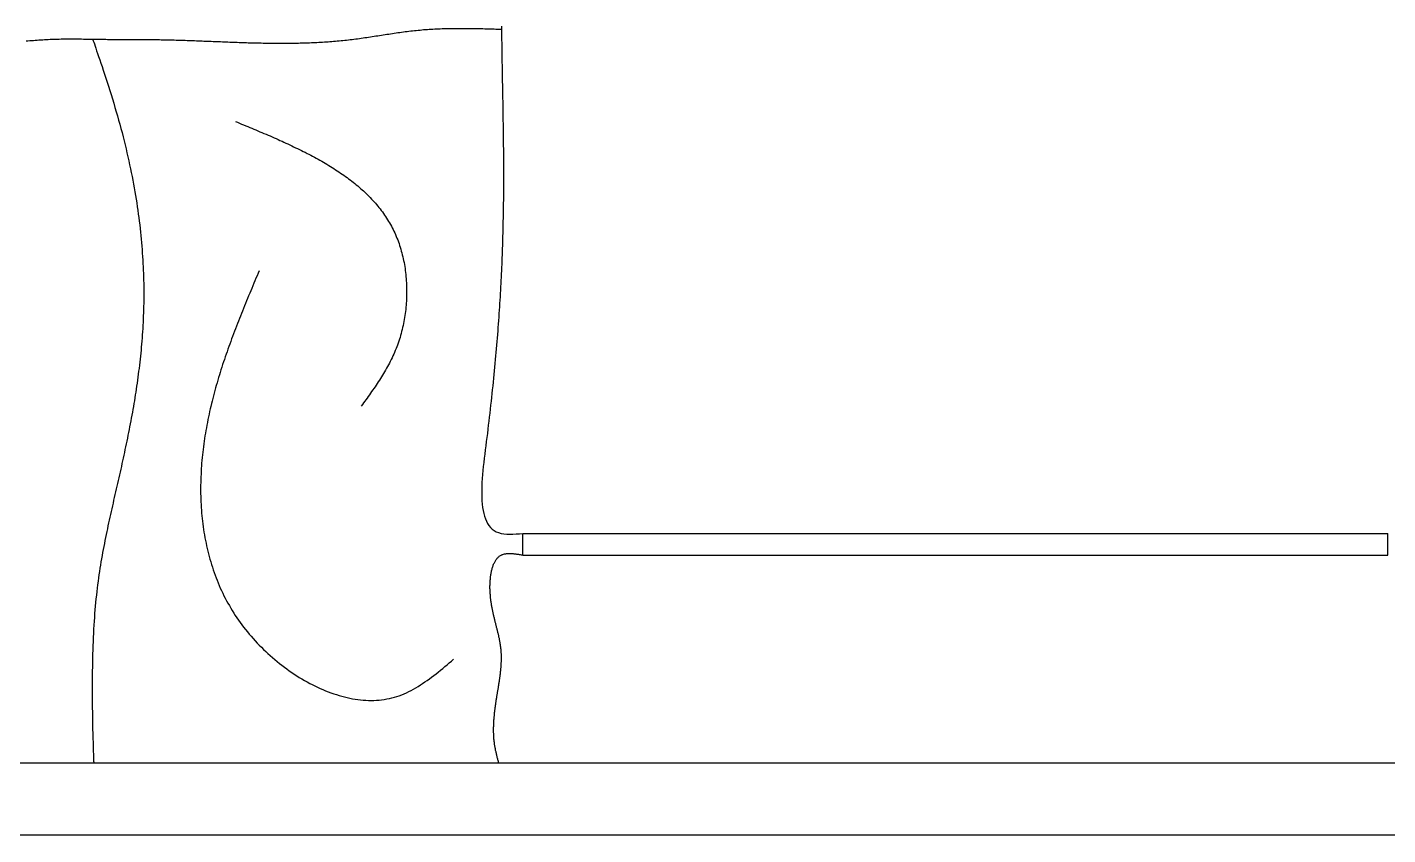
# Model space of a CAD drawing. Extents: x 443 to 1217, y -1921 to -677.
# Drawn here: x 540.58 to 561.01, y -895.96 to -883.84 of the extents above; entities that cross this region are included whole.
import ezdxf

# ---------------------------------------------------------------- set-up
doc = ezdxf.new("R2010")
doc.units = 0
doc.header["$MEASUREMENT"] = 0
for name, color, linetype in [('1', 7, 'CONTINUOUS'), ('3', 8, 'CONTINUOUS'), ('7', 7, 'CONTINUOUS')]:
    doc.layers.add(name, color=color, linetype=linetype)

msp = doc.modelspace()

# ---------------------------------------------------------------- linework, layer by layer
at = {"layer": '1', "color": 7}
for p, q in [((545.897, -883.955), (545.924, -883.951)), ((545.924, -883.951), (545.951, -883.947)), ((545.951, -883.947), (545.98, -883.943)), ((545.98, -883.943), (546.007, -883.939)), ((546.007, -883.939), (546.034, -883.935)), ((546.034, -883.935), (546.061, -883.93)), ((546.061, -883.93), (546.09, -883.926)), ((546.09, -883.926), (546.117, -883.923)), ((546.117, -883.923), (546.144, -883.918)), ((546.144, -883.918), (546.171, -883.914)), ((546.171, -883.914), (546.2, -883.911)), ((546.2, -883.911), (546.227, -883.907)), ((546.227, -883.907), (546.254, -883.903)), ((546.254, -883.903), (546.283, -883.9)), ((546.283, -883.9), (546.31, -883.896)), ((546.31, -883.896), (546.337, -883.893)), ((546.337, -883.893), (546.365, -883.89)), ((546.365, -883.89), (546.393, -883.887)), ((546.393, -883.887), (546.42, -883.884)), ((546.42, -883.884), (546.448, -883.881)), ((546.448, -883.881), (546.476, -883.879)), ((546.476, -883.879), (546.503, -883.876)), ((546.503, -883.876), (546.531, -883.873)), ((546.531, -883.873), (546.558, -883.871)), ((546.558, -883.871), (546.587, -883.869)), ((546.587, -883.869), (546.614, -883.868)), ((546.614, -883.868), (546.641, -883.866)), ((546.641, -883.866), (546.669, -883.865)), ((546.669, -883.865), (546.697, -883.863)), ((546.697, -883.863), (546.725, -883.862)), ((546.725, -883.862), (546.752, -883.86)), ((546.752, -883.86), (546.781, -883.859)), ((546.781, -883.859), (546.808, -883.858)), ((546.808, -883.858), (546.836, -883.857)), ((546.836, -883.857), (546.863, -883.857)), ((546.863, -883.857), (546.892, -883.856)), ((546.892, -883.856), (546.919, -883.855)), ((546.919, -883.855), (546.947, -883.855)), ((546.947, -883.855), (546.975, -883.855)), ((546.975, -883.855), (547.003, -883.854)), ((547.003, -883.854), (547.03, -883.854)), ((547.03, -883.854), (547.059, -883.854)), ((547.059, -883.854), (547.086, -883.854)), ((547.086, -883.854), (547.114, -883.854)), ((547.114, -883.854), (547.142, -883.854)), ((547.142, -883.854), (547.17, -883.854)), ((547.17, -883.854), (547.198, -883.855)), ((547.198, -883.855), (547.225, -883.855)), ((547.225, -883.855), (547.254, -883.855)), ((547.254, -883.855), (547.281, -883.856)), ((547.281, -883.856), (547.309, -883.856)), ((547.309, -883.856), (547.338, -883.856)), ((547.338, -883.856), (547.365, -883.857)), ((547.365, -883.857), (547.393, -883.858)), ((547.393, -883.858), (547.42, -883.858)), ((547.42, -883.858), (547.449, -883.859)), ((547.449, -883.859), (547.477, -883.859)), ((547.477, -883.859), (547.504, -883.86)), ((547.504, -883.86), (547.533, -883.862)), ((547.533, -883.862), (547.56, -883.862)), ((547.56, -883.862), (547.588, -883.863)), ((547.588, -883.863), (547.617, -883.864)), ((547.617, -883.864), (547.644, -883.865)), ((547.644, -883.865), (547.672, -883.866)), ((547.672, -883.866), (547.7, -883.866)), ((540.561, -884.041), (540.588, -884.039)), ((540.588, -884.039), (540.617, -884.037)), ((540.617, -884.037), (540.644, -884.036)), ((540.644, -884.036), (540.672, -884.034)), ((540.672, -884.034), (540.699, -884.032)), ((540.699, -884.032), (540.728, -884.029)), ((540.728, -884.029), (540.755, -884.028)), ((540.755, -884.028), (540.782, -884.026)), ((540.782, -884.026), (540.811, -884.025)), ((540.811, -884.025), (540.838, -884.023)), ((540.838, -884.023), (540.866, -884.022)), ((540.866, -884.022), (540.893, -884.021)), ((540.893, -884.021), (540.922, -884.018)), ((540.922, -884.018), (540.949, -884.017)), ((540.949, -884.017), (540.977, -884.016)), ((540.977, -884.016), (541.005, -884.015)), ((541.005, -884.015), (541.033, -884.015)), ((541.033, -884.015), (541.06, -884.014)), ((541.06, -884.014), (541.088, -884.013)), ((541.088, -884.013), (541.116, -884.013)), ((541.116, -884.013), (541.144, -884.012)), ((541.144, -884.012), (541.171, -884.012)), ((541.171, -884.012), (541.2, -884.012)), ((541.2, -884.012), (541.228, -884.012)), ((541.228, -884.012), (541.255, -884.012)), ((541.255, -884.012), (541.284, -884.012)), ((541.284, -884.012), (541.311, -884.012)), ((541.311, -884.012), (541.339, -884.012)), ((541.339, -884.012), (541.366, -884.013)), ((541.366, -884.013), (541.395, -884.013)), ((541.395, -884.013), (541.422, -884.014)), ((541.422, -884.014), (541.45, -884.014)), ((541.45, -884.014), (541.478, -884.015)), ((541.478, -884.015), (541.506, -884.015)), ((541.506, -884.015), (541.533, -884.016)), ((541.533, -884.016), (541.561, -884.016)), ((541.561, -884.016), (541.589, -884.017)), ((541.589, -884.017), (541.617, -884.017)), ((541.617, -884.017), (541.645, -884.017)), ((541.645, -884.017), (541.673, -884.018)), ((541.673, -884.018), (541.701, -884.018)), ((541.701, -884.018), (541.728, -884.018)), ((541.728, -884.018), (541.757, -884.018)), ((541.757, -884.018), (541.784, -884.02)), ((541.784, -884.02), (541.812, -884.02)), ((541.812, -884.02), (541.839, -884.02)), ((541.839, -884.02), (541.868, -884.02)), ((541.868, -884.02), (541.895, -884.02)), ((541.895, -884.02), (541.923, -884.02)), ((541.923, -884.02), (541.951, -884.02)), ((541.951, -884.02), (541.979, -884.02)), ((541.979, -884.02), (542.007, -884.02)), ((542.007, -884.02), (542.034, -884.021)), ((542.034, -884.021), (542.063, -884.021)), ((542.063, -884.021), (542.09, -884.021)), ((542.09, -884.021), (542.118, -884.021)), ((542.118, -884.021), (542.146, -884.021)), ((542.146, -884.021), (542.174, -884.021)), ((542.174, -884.021), (542.201, -884.021)), ((542.201, -884.021), (542.23, -884.021)), ((542.23, -884.021), (542.257, -884.021)), ((542.257, -884.021), (542.285, -884.021)), ((542.285, -884.021), (542.312, -884.021)), ((542.312, -884.021), (542.341, -884.021)), ((542.341, -884.021), (542.368, -884.021)), ((542.368, -884.021), (542.396, -884.022)), ((542.396, -884.022), (542.425, -884.022)), ((542.425, -884.022), (542.452, -884.022)), ((542.452, -884.022), (542.48, -884.022)), ((542.48, -884.022), (542.507, -884.023)), ((542.507, -884.023), (542.536, -884.023)), ((542.536, -884.023), (542.563, -884.023)), ((542.563, -884.023), (542.591, -884.024)), ((542.591, -884.024), (542.619, -884.024)), ((542.619, -884.024), (542.647, -884.025)), ((542.647, -884.025), (542.674, -884.025)), ((542.674, -884.025), (542.703, -884.026)), ((542.703, -884.026), (542.73, -884.026)), ((542.73, -884.026), (542.758, -884.027)), ((542.758, -884.027), (542.785, -884.028)), ((542.785, -884.028), (542.814, -884.029)), ((542.814, -884.029), (542.841, -884.029)), ((542.841, -884.029), (542.869, -884.03)), ((542.869, -884.03), (542.897, -884.032)), ((542.897, -884.032), (542.925, -884.033)), ((542.925, -884.033), (542.952, -884.033)), ((542.952, -884.033), (542.98, -884.034)), ((542.98, -884.034), (543.008, -884.035)), ((543.008, -884.035), (543.036, -884.036)), ((543.036, -884.036), (543.063, -884.037)), ((543.063, -884.037), (543.092, -884.038)), ((543.092, -884.038), (543.119, -884.039)), ((543.119, -884.039), (543.147, -884.04)), ((543.147, -884.04), (543.174, -884.041)), ((543.174, -884.041), (543.203, -884.042)), ((543.203, -884.042), (543.23, -884.044)), ((543.23, -884.044), (543.258, -884.045)), ((543.258, -884.045), (543.286, -884.046)), ((543.286, -884.046), (543.314, -884.047)), ((543.314, -884.047), (543.341, -884.048)), ((543.341, -884.048), (543.37, -884.049)), ((543.37, -884.049), (543.397, -884.05)), ((543.397, -884.05), (543.425, -884.051)), ((543.425, -884.051), (543.453, -884.052)), ((543.453, -884.052), (543.481, -884.053)), ((543.481, -884.053), (543.509, -884.054)), ((543.509, -884.054), (543.536, -884.055)), ((543.536, -884.055), (543.565, -884.057)), ((543.565, -884.057), (543.592, -884.058)), ((543.592, -884.058), (543.62, -884.059)), ((543.62, -884.059), (543.647, -884.06)), ((543.647, -884.06), (543.676, -884.061)), ((543.676, -884.061), (543.703, -884.062)), ((543.703, -884.062), (543.731, -884.063)), ((543.731, -884.063), (543.759, -884.064)), ((543.759, -884.064), (543.787, -884.064)), ((543.787, -884.064), (543.814, -884.065)), ((543.814, -884.065), (543.842, -884.066)), ((543.842, -884.066), (543.87, -884.067)), ((543.87, -884.067), (543.898, -884.069)), ((543.898, -884.069), (543.926, -884.069)), ((543.926, -884.069), (543.954, -884.07)), ((543.954, -884.07), (543.982, -884.071)), ((543.982, -884.071), (544.009, -884.071)), ((544.009, -884.071), (544.038, -884.072)), ((544.038, -884.072), (544.065, -884.073)), ((544.065, -884.073), (544.093, -884.073)), ((544.093, -884.073), (544.12, -884.074)), ((544.12, -884.074), (544.149, -884.074)), ((544.149, -884.074), (544.177, -884.075)), ((544.177, -884.075), (544.204, -884.075)), ((544.204, -884.075), (544.233, -884.075)), ((544.233, -884.075), (544.26, -884.076)), ((544.26, -884.076), (544.288, -884.076)), ((544.288, -884.076), (544.315, -884.076)), ((544.315, -884.076), (544.344, -884.076)), ((544.344, -884.076), (544.372, -884.076)), ((544.372, -884.076), (544.399, -884.076)), ((544.399, -884.076), (544.428, -884.076)), ((544.428, -884.076), (544.455, -884.076)), ((544.455, -884.076), (544.483, -884.076)), ((544.483, -884.076), (544.511, -884.076)), ((544.511, -884.076), (544.539, -884.076)), ((544.539, -884.076), (544.567, -884.075)), ((544.567, -884.075), (544.594, -884.075)), ((544.594, -884.075), (544.623, -884.075)), ((544.623, -884.075), (544.65, -884.074)), ((544.65, -884.074), (544.678, -884.073)), ((544.678, -884.073), (544.706, -884.073)), ((544.706, -884.073), (544.734, -884.072)), ((544.734, -884.072), (544.762, -884.071)), ((544.762, -884.071), (544.79, -884.07)), ((544.79, -884.07), (544.818, -884.069)), ((544.818, -884.069), (544.845, -884.067)), ((544.845, -884.067), (544.873, -884.066)), ((544.873, -884.066), (544.901, -884.065)), ((544.901, -884.065), (544.929, -884.064)), ((544.929, -884.064), (544.956, -884.063)), ((544.956, -884.063), (544.985, -884.061)), ((544.985, -884.061), (545.012, -884.06)), ((545.012, -884.06), (545.04, -884.058)), ((545.04, -884.058), (545.067, -884.055)), ((545.067, -884.055), (545.096, -884.054)), ((545.096, -884.054), (545.123, -884.052)), ((545.123, -884.052), (545.151, -884.05)), ((545.151, -884.05), (545.179, -884.048)), ((545.179, -884.048), (545.206, -884.046)), ((545.206, -884.046), (545.234, -884.042)), ((545.234, -884.042), (545.261, -884.04)), ((545.261, -884.04), (545.29, -884.038)), ((545.29, -884.038), (545.317, -884.035)), ((545.317, -884.035), (545.345, -884.032)), ((545.345, -884.032), (545.373, -884.029)), ((545.373, -884.029), (545.4, -884.026)), ((545.4, -884.026), (545.428, -884.023)), ((545.428, -884.023), (545.455, -884.02)), ((545.455, -884.02), (545.483, -884.016)), ((545.483, -884.016), (545.511, -884.012)), ((545.511, -884.012), (545.538, -884.009)), ((545.538, -884.009), (545.566, -884.004)), ((545.566, -884.004), (545.594, -884.001)), ((545.594, -884.001), (545.621, -883.997)), ((545.621, -883.997), (545.648, -883.993)), ((545.648, -883.993), (545.677, -883.989)), ((545.677, -883.989), (545.704, -883.985)), ((545.704, -883.985), (545.731, -883.98)), ((545.731, -883.98), (545.758, -883.977)), ((545.758, -883.977), (545.787, -883.973)), ((545.787, -883.973), (545.814, -883.968)), ((545.814, -883.968), (545.841, -883.964)), ((545.841, -883.964), (545.868, -883.96)), ((545.868, -883.96), (545.897, -883.955)), ((543.706, -885.253), (543.737, -885.265)), ((543.737, -885.265), (543.767, -885.278)), ((543.767, -885.278), (543.798, -885.291)), ((543.798, -885.291), (543.828, -885.303)), ((543.828, -885.303), (543.86, -885.316)), ((543.86, -885.316), (543.89, -885.328)), ((543.89, -885.328), (543.921, -885.341)), ((543.921, -885.341), (543.951, -885.355)), ((543.951, -885.355), (543.982, -885.368)), ((543.982, -885.368), (544.012, -885.38)), ((544.012, -885.38), (544.043, -885.393)), ((544.043, -885.393), (544.072, -885.406)), ((544.072, -885.406), (544.103, -885.419)), ((544.103, -885.419), (544.133, -885.431)), ((544.133, -885.431), (544.164, -885.444)), ((544.164, -885.444), (544.195, -885.457)), ((544.195, -885.457), (544.224, -885.47)), ((544.224, -885.47), (544.254, -885.483)), ((544.254, -885.483), (544.284, -885.496)), ((544.284, -885.496), (544.314, -885.509)), ((544.314, -885.509), (544.344, -885.523)), ((544.344, -885.523), (544.373, -885.537)), ((544.373, -885.537), (544.404, -885.55)), ((544.404, -885.55), (544.433, -885.563)), ((544.433, -885.563), (544.463, -885.577)), ((544.463, -885.577), (544.492, -885.59)), ((544.492, -885.59), (544.521, -885.604)), ((544.521, -885.604), (544.55, -885.617)), ((544.55, -885.617), (544.579, -885.631)), ((544.579, -885.631), (544.609, -885.646)), ((544.609, -885.646), (544.637, -885.659)), ((544.637, -885.659), (544.665, -885.673)), ((544.665, -885.673), (544.695, -885.687)), ((544.695, -885.687), (544.723, -885.701)), ((544.723, -885.701), (544.751, -885.715)), ((544.751, -885.715), (544.78, -885.731)), ((544.78, -885.731), (544.807, -885.745)), ((544.807, -885.745), (544.835, -885.759)), ((544.835, -885.759), (544.863, -885.774)), ((544.863, -885.774), (544.891, -885.788)), ((544.891, -885.788), (544.918, -885.804)), ((544.918, -885.804), (544.945, -885.819)), ((544.945, -885.819), (544.973, -885.834)), ((544.973, -885.834), (545, -885.849)), ((545, -885.849), (545.026, -885.865)), ((545.026, -885.865), (545.053, -885.88)), ((545.053, -885.88), (545.079, -885.895)), ((545.079, -885.895), (545.106, -885.911)), ((545.106, -885.911), (545.132, -885.927)), ((545.132, -885.927), (545.158, -885.943)), ((545.158, -885.943), (545.183, -885.959)), ((545.183, -885.959), (545.208, -885.976)), ((545.208, -885.976), (545.234, -885.992)), ((545.234, -885.992), (545.259, -886.008)), ((545.259, -886.008), (545.283, -886.026)), ((545.283, -886.026), (545.308, -886.042)), ((545.308, -886.042), (545.332, -886.06)), ((545.332, -886.06), (545.357, -886.077)), ((545.357, -886.077), (545.381, -886.095)), ((545.381, -886.095), (545.404, -886.112)), ((545.404, -886.112), (545.428, -886.129)), ((545.428, -886.129), (545.451, -886.147)), ((545.451, -886.147), (545.474, -886.165)), ((545.474, -886.165), (545.497, -886.184)), ((545.497, -886.184), (545.52, -886.202)), ((545.52, -886.202), (545.542, -886.221)), ((545.542, -886.221), (545.563, -886.24)), ((545.563, -886.24), (545.585, -886.258)), ((545.585, -886.258), (545.607, -886.278)), ((545.607, -886.278), (545.629, -886.296)), ((545.629, -886.296), (545.649, -886.316)), ((545.649, -886.316), (545.67, -886.335)), ((545.67, -886.335), (545.69, -886.356)), ((545.69, -886.356), (545.71, -886.376)), ((545.71, -886.376), (545.73, -886.396)), ((545.73, -886.396), (545.75, -886.417)), ((545.75, -886.417), (545.768, -886.438)), ((545.768, -886.438), (545.788, -886.459)), ((545.788, -886.459), (545.806, -886.479)), ((545.806, -886.479), (545.825, -886.501)), ((545.825, -886.501), (545.842, -886.523)), ((545.842, -886.523), (545.86, -886.545)), ((545.86, -886.545), (545.877, -886.566)), ((545.877, -886.566), (545.895, -886.588)), ((545.895, -886.588), (545.911, -886.611)), ((545.911, -886.611), (545.927, -886.634)), ((545.927, -886.634), (545.944, -886.657)), ((545.944, -886.657), (545.959, -886.68)), ((545.959, -886.68), (545.974, -886.704)), ((545.974, -886.704), (545.989, -886.728)), ((545.989, -886.728), (546.004, -886.752)), ((546.004, -886.752), (546.018, -886.776)), ((546.018, -886.776), (546.032, -886.8)), ((546.032, -886.8), (546.046, -886.825)), ((546.046, -886.825), (546.059, -886.85)), ((546.059, -886.85), (546.071, -886.875)), ((546.071, -886.875), (546.084, -886.9)), ((546.084, -886.9), (546.096, -886.926)), ((546.096, -886.926), (546.108, -886.952)), ((546.108, -886.952), (546.119, -886.978)), ((546.119, -886.978), (546.13, -887.005)), ((546.13, -887.005), (546.141, -887.032)), ((546.141, -887.032), (546.151, -887.059)), ((546.151, -887.059), (546.161, -887.086)), ((546.161, -887.086), (546.169, -887.114)), ((546.169, -887.114), (546.178, -887.142)), ((546.178, -887.142), (546.187, -887.17)), ((546.187, -887.17), (546.195, -887.199)), ((546.195, -887.199), (546.203, -887.227)), ((546.203, -887.227), (546.21, -887.255)), ((546.21, -887.255), (546.217, -887.285)), ((546.217, -887.285), (546.224, -887.313)), ((546.224, -887.313), (546.23, -887.342)), ((546.23, -887.342), (546.236, -887.372)), ((546.236, -887.372), (546.241, -887.401)), ((546.241, -887.401), (546.246, -887.432)), ((544.012, -887.606), (543.997, -887.644)), ((544.029, -887.568), (544.012, -887.606)), ((544.044, -887.531), (544.029, -887.568)), ((544.06, -887.493), (544.044, -887.531)), ((546.246, -887.432), (546.251, -887.461)), ((546.251, -887.461), (546.254, -887.492)), ((546.254, -887.492), (546.259, -887.521)), ((546.259, -887.521), (546.262, -887.552)), ((546.262, -887.552), (546.265, -887.582)), ((546.265, -887.582), (546.267, -887.613)), ((546.267, -887.613), (546.27, -887.643)), ((543.919, -887.833), (543.902, -887.871)), ((543.934, -887.796), (543.919, -887.833)), ((543.949, -887.758), (543.934, -887.796)), ((543.966, -887.719), (543.949, -887.758)), ((543.981, -887.681), (543.966, -887.719)), ((543.997, -887.644), (543.981, -887.681)), ((546.27, -887.643), (546.272, -887.674)), ((546.272, -887.674), (546.273, -887.704)), ((546.273, -887.704), (546.274, -887.735)), ((546.274, -887.735), (546.275, -887.765)), ((546.275, -887.765), (546.275, -887.796)), ((546.275, -887.796), (546.275, -887.827)), ((546.275, -887.827), (546.275, -887.858)), ((543.841, -888.022), (543.826, -888.061)), ((543.857, -887.984), (543.841, -888.022)), ((543.872, -887.947), (543.857, -887.984)), ((543.887, -887.909), (543.872, -887.947)), ((543.902, -887.871), (543.887, -887.909)), ((546.266, -888.012), (546.264, -888.043)), ((546.27, -887.981), (546.266, -888.012)), ((546.271, -887.951), (546.27, -887.981)), ((546.273, -887.92), (546.271, -887.951)), ((546.274, -887.888), (546.273, -887.92)), ((546.275, -887.858), (546.274, -887.888)), ((543.765, -888.212), (543.75, -888.25)), ((543.78, -888.175), (543.765, -888.212)), ((543.796, -888.137), (543.78, -888.175)), ((543.811, -888.099), (543.796, -888.137)), ((543.826, -888.061), (543.811, -888.099)), ((546.239, -888.226), (546.234, -888.257)), ((546.244, -888.196), (546.239, -888.226)), ((546.249, -888.165), (546.244, -888.196)), ((546.253, -888.135), (546.249, -888.165)), ((546.258, -888.104), (546.253, -888.135)), ((546.261, -888.074), (546.258, -888.104)), ((546.264, -888.043), (546.261, -888.074)), ((543.677, -888.441), (543.663, -888.479)), ((543.691, -888.403), (543.677, -888.441)), ((543.706, -888.365), (543.691, -888.403)), ((543.72, -888.327), (543.706, -888.365)), ((543.736, -888.288), (543.72, -888.327)), ((543.75, -888.25), (543.736, -888.288)), ((546.192, -888.435), (546.185, -888.465)), ((546.2, -888.406), (546.192, -888.435)), ((546.207, -888.377), (546.2, -888.406)), ((546.215, -888.346), (546.207, -888.377)), ((546.222, -888.317), (546.215, -888.346)), ((546.228, -888.286), (546.222, -888.317)), ((546.234, -888.257), (546.228, -888.286)), ((543.606, -888.633), (543.593, -888.671)), ((543.62, -888.595), (543.606, -888.633)), ((543.634, -888.556), (543.62, -888.595)), ((543.648, -888.518), (543.634, -888.556)), ((543.663, -888.479), (543.648, -888.518)), ((546.127, -888.637), (546.116, -888.664)), ((546.138, -888.609), (546.127, -888.637)), ((546.147, -888.58), (546.138, -888.609)), ((546.157, -888.552), (546.147, -888.58)), ((546.166, -888.523), (546.157, -888.552)), ((546.176, -888.494), (546.166, -888.523)), ((546.185, -888.465), (546.176, -888.494)), ((543.54, -888.826), (543.526, -888.864)), ((543.553, -888.788), (543.54, -888.826)), ((543.566, -888.748), (543.553, -888.788)), ((543.579, -888.71), (543.566, -888.748)), ((543.593, -888.671), (543.579, -888.71)), ((546.03, -888.855), (546.016, -888.881)), ((546.043, -888.828), (546.03, -888.855)), ((546.056, -888.802), (546.043, -888.828)), ((546.069, -888.774), (546.056, -888.802)), ((546.081, -888.747), (546.069, -888.774)), ((546.093, -888.72), (546.081, -888.747)), ((546.105, -888.693), (546.093, -888.72)), ((546.116, -888.664), (546.105, -888.693)), ((543.464, -889.059), (543.452, -889.097)), ((543.476, -889.02), (543.464, -889.059)), ((543.488, -888.98), (543.476, -889.02)), ((543.501, -888.942), (543.488, -888.98)), ((543.513, -888.903), (543.501, -888.942)), ((543.526, -888.864), (543.513, -888.903)), ((545.913, -889.061), (545.898, -889.086)), ((545.928, -889.036), (545.913, -889.061)), ((545.944, -889.011), (545.928, -889.036)), ((545.959, -888.985), (545.944, -889.011)), ((545.973, -888.959), (545.959, -888.985)), ((545.988, -888.934), (545.973, -888.959)), ((546.003, -888.907), (545.988, -888.934)), ((546.016, -888.881), (546.003, -888.907)), ((543.407, -889.254), (543.396, -889.293)), ((543.417, -889.215), (543.407, -889.254)), ((543.429, -889.175), (543.417, -889.215)), ((543.44, -889.136), (543.429, -889.175)), ((543.452, -889.097), (543.44, -889.136)), ((545.783, -889.26), (545.767, -889.284)), ((545.801, -889.235), (545.783, -889.26)), ((545.817, -889.211), (545.801, -889.235)), ((545.834, -889.186), (545.817, -889.211)), ((545.85, -889.161), (545.834, -889.186)), ((545.866, -889.136), (545.85, -889.161)), ((545.882, -889.111), (545.866, -889.136)), ((545.898, -889.086), (545.882, -889.111)), ((543.354, -889.451), (543.344, -889.49)), ((543.364, -889.412), (543.354, -889.451)), ((543.375, -889.372), (543.364, -889.412)), ((543.385, -889.332), (543.375, -889.372)), ((543.396, -889.293), (543.385, -889.332)), ((545.646, -889.454), (545.629, -889.478)), ((545.664, -889.431), (545.646, -889.454)), ((545.681, -889.405), (545.664, -889.431)), ((545.698, -889.381), (545.681, -889.405)), ((545.716, -889.357), (545.698, -889.381)), ((545.732, -889.334), (545.716, -889.357)), ((545.75, -889.308), (545.732, -889.334)), ((545.767, -889.284), (545.75, -889.308)), ((543.308, -889.65), (543.3, -889.69)), ((543.317, -889.61), (543.308, -889.65)), ((543.326, -889.57), (543.317, -889.61)), ((543.336, -889.531), (543.326, -889.57)), ((543.344, -889.49), (543.336, -889.531)), ((545.611, -889.502), (545.594, -889.526)), ((545.629, -889.478), (545.611, -889.502)), ((543.268, -889.851), (543.261, -889.892)), ((543.276, -889.811), (543.268, -889.851)), ((543.283, -889.771), (543.276, -889.811)), ((543.291, -889.73), (543.283, -889.771)), ((543.3, -889.69), (543.291, -889.73)), ((543.234, -890.054), (543.229, -890.094)), ((543.241, -890.014), (543.234, -890.054)), ((543.247, -889.972), (543.241, -890.014)), ((543.254, -889.932), (543.247, -889.972)), ((543.261, -889.892), (543.254, -889.932)), ((543.209, -890.259), (543.205, -890.3)), ((543.214, -890.217), (543.209, -890.259)), ((543.218, -890.177), (543.214, -890.217)), ((543.223, -890.136), (543.218, -890.177)), ((543.229, -890.094), (543.223, -890.136)), ((543.192, -890.466), (543.19, -890.507)), ((543.194, -890.424), (543.192, -890.466)), ((543.197, -890.383), (543.194, -890.424)), ((543.202, -890.342), (543.197, -890.383)), ((543.205, -890.3), (543.202, -890.342)), ((543.183, -890.674), (543.182, -890.715)), ((543.184, -890.633), (543.183, -890.674)), ((543.185, -890.59), (543.184, -890.633)), ((543.188, -890.549), (543.185, -890.59)), ((543.19, -890.507), (543.188, -890.549)), ((543.182, -890.715), (543.182, -890.757)), ((543.182, -890.757), (543.182, -890.798)), ((543.182, -890.798), (543.182, -890.841)), ((543.182, -890.841), (543.183, -890.882)), ((543.183, -890.882), (543.184, -890.924)), ((543.184, -890.924), (543.186, -890.965)), ((543.186, -890.965), (543.189, -891.006)), ((543.189, -891.006), (543.191, -891.049)), ((543.191, -891.049), (543.194, -891.09)), ((543.194, -891.09), (543.197, -891.132)), ((543.197, -891.132), (543.201, -891.173)), ((543.201, -891.173), (543.205, -891.215)), ((543.205, -891.215), (543.209, -891.256)), ((543.209, -891.256), (543.215, -891.297)), ((543.215, -891.297), (543.22, -891.339)), ((543.22, -891.339), (543.226, -891.379)), ((543.226, -891.379), (543.232, -891.421)), ((543.232, -891.421), (543.239, -891.462)), ((543.239, -891.462), (543.246, -891.503)), ((543.246, -891.503), (543.254, -891.544)), ((543.254, -891.544), (543.263, -891.584)), ((543.263, -891.584), (543.271, -891.625)), ((543.271, -891.625), (543.28, -891.666)), ((543.28, -891.666), (543.29, -891.706)), ((543.29, -891.706), (543.3, -891.746)), ((543.3, -891.746), (543.311, -891.787)), ((543.311, -891.787), (543.322, -891.827)), ((543.322, -891.827), (543.334, -891.867)), ((543.334, -891.867), (543.346, -891.907)), ((543.346, -891.907), (543.359, -891.947)), ((543.359, -891.947), (543.372, -891.986)), ((543.372, -891.986), (543.385, -892.026)), ((543.385, -892.026), (543.399, -892.066)), ((543.399, -892.066), (543.414, -892.105)), ((543.414, -892.105), (543.429, -892.143)), ((543.429, -892.143), (543.446, -892.182)), ((543.446, -892.182), (543.462, -892.222)), ((543.462, -892.222), (543.478, -892.26)), ((543.478, -892.26), (543.496, -892.298)), ((543.496, -892.298), (543.514, -892.336)), ((543.514, -892.336), (543.533, -892.374)), ((543.533, -892.374), (543.552, -892.411)), ((543.552, -892.411), (543.572, -892.449)), ((543.572, -892.449), (543.592, -892.486)), ((543.592, -892.486), (543.614, -892.523)), ((543.614, -892.523), (543.634, -892.56)), ((543.634, -892.56), (543.657, -892.598)), ((543.657, -892.598), (543.679, -892.634)), ((543.679, -892.634), (543.703, -892.669)), ((543.703, -892.669), (543.727, -892.705)), ((543.727, -892.705), (543.751, -892.741)), ((543.751, -892.741), (543.776, -892.777)), ((543.776, -892.777), (543.802, -892.812)), ((543.802, -892.812), (543.828, -892.847)), ((543.828, -892.847), (543.856, -892.882)), ((543.856, -892.882), (543.884, -892.917)), ((543.884, -892.917), (543.912, -892.951)), ((543.912, -892.951), (543.941, -892.984)), ((543.941, -892.984), (543.97, -893.018)), ((543.97, -893.018), (544.001, -893.051)), ((544.001, -893.051), (544.031, -893.085)), ((544.031, -893.085), (544.063, -893.116)), ((544.063, -893.116), (544.094, -893.149)), ((544.094, -893.149), (544.127, -893.181)), ((544.127, -893.181), (544.16, -893.212)), ((544.16, -893.212), (544.192, -893.243)), ((544.192, -893.243), (544.227, -893.273)), ((544.227, -893.273), (544.261, -893.304)), ((544.261, -893.304), (544.296, -893.333)), ((544.296, -893.333), (544.331, -893.363)), ((546.947, -893.356), (546.98, -893.329)), ((544.331, -893.363), (544.367, -893.391)), ((544.367, -893.391), (544.403, -893.419)), ((544.403, -893.419), (544.439, -893.447)), ((544.439, -893.447), (544.476, -893.474)), ((544.476, -893.474), (544.513, -893.5)), ((544.513, -893.5), (544.55, -893.526)), ((544.55, -893.526), (544.588, -893.551)), ((544.588, -893.551), (544.626, -893.576)), ((546.684, -893.571), (546.717, -893.546)), ((546.717, -893.546), (546.75, -893.52)), ((546.75, -893.52), (546.783, -893.492)), ((546.783, -893.492), (546.817, -893.466)), ((546.817, -893.466), (546.849, -893.439)), ((546.849, -893.439), (546.882, -893.412)), ((546.882, -893.412), (546.915, -893.384)), ((546.915, -893.384), (546.947, -893.356)), ((544.626, -893.576), (544.664, -893.6)), ((544.664, -893.6), (544.702, -893.623)), ((544.702, -893.623), (544.742, -893.646)), ((544.742, -893.646), (544.781, -893.668)), ((544.781, -893.668), (544.82, -893.69)), ((544.82, -893.69), (544.859, -893.709)), ((544.859, -893.709), (544.899, -893.73)), ((544.899, -893.73), (544.939, -893.748)), ((544.939, -893.748), (544.978, -893.767)), ((546.379, -893.777), (546.413, -893.757)), ((546.413, -893.757), (546.447, -893.736)), ((546.447, -893.736), (546.482, -893.715)), ((546.482, -893.715), (546.516, -893.693)), ((546.516, -893.693), (546.55, -893.669)), ((546.55, -893.669), (546.583, -893.646)), ((546.583, -893.646), (546.617, -893.621)), ((546.617, -893.621), (546.651, -893.597)), ((546.651, -893.597), (546.684, -893.571)), ((544.978, -893.767), (545.018, -893.784)), ((545.018, -893.784), (545.059, -893.801)), ((545.059, -893.801), (545.099, -893.817)), ((545.099, -893.817), (545.139, -893.832)), ((545.139, -893.832), (545.18, -893.846)), ((545.18, -893.846), (545.22, -893.86)), ((545.22, -893.86), (545.26, -893.872)), ((545.26, -893.872), (545.301, -893.884)), ((545.301, -893.884), (545.342, -893.894)), ((545.342, -893.894), (545.382, -893.903)), ((545.382, -893.903), (545.423, -893.912)), ((545.423, -893.912), (545.463, -893.921)), ((545.463, -893.921), (545.503, -893.927)), ((545.503, -893.927), (545.544, -893.933)), ((545.544, -893.933), (545.584, -893.937)), ((545.584, -893.937), (545.624, -893.941)), ((545.624, -893.941), (545.664, -893.943)), ((545.664, -893.943), (545.704, -893.946)), ((545.704, -893.946), (545.743, -893.946)), ((545.743, -893.946), (545.783, -893.946)), ((545.783, -893.946), (545.823, -893.943)), ((545.823, -893.943), (545.861, -893.941)), ((545.861, -893.941), (545.9, -893.937)), ((545.9, -893.937), (545.938, -893.931)), ((545.938, -893.931), (545.977, -893.925)), ((545.977, -893.925), (546.016, -893.917)), ((546.016, -893.917), (546.053, -893.909)), ((546.053, -893.909), (546.091, -893.899)), ((546.091, -893.899), (546.128, -893.888)), ((546.128, -893.888), (546.164, -893.876)), ((546.164, -893.876), (546.201, -893.862)), ((546.201, -893.862), (546.237, -893.846)), ((546.237, -893.846), (546.273, -893.831)), ((546.273, -893.831), (546.308, -893.814)), ((546.308, -893.814), (546.344, -893.796)), ((546.344, -893.796), (546.379, -893.777))]:
    msp.add_line(p, q, dxfattribs=at)
at = {"layer": '1', "color": 3}
for p, q in [((541.561, -884.016), (541.565, -884.027)), ((541.565, -884.027), (541.57, -884.042)), ((541.57, -884.042), (541.578, -884.063)), ((541.578, -884.063), (541.587, -884.088)), ((541.587, -884.088), (541.597, -884.119)), ((541.597, -884.119), (541.608, -884.152)), ((541.608, -884.152), (541.621, -884.19)), ((541.621, -884.19), (541.636, -884.231)), ((541.636, -884.231), (541.651, -884.276)), ((541.651, -884.276), (541.667, -884.324)), ((541.667, -884.324), (541.685, -884.375)), ((541.685, -884.375), (541.702, -884.427)), ((541.702, -884.427), (541.721, -884.483)), ((541.721, -884.483), (541.74, -884.54)), ((541.74, -884.54), (541.759, -884.6)), ((541.759, -884.6), (541.778, -884.66)), ((541.778, -884.66), (541.798, -884.722)), ((541.798, -884.722), (541.819, -884.786)), ((541.819, -884.786), (541.838, -884.849)), ((541.838, -884.849), (541.858, -884.913)), ((541.858, -884.913), (541.878, -884.977)), ((541.878, -884.977), (541.896, -885.042)), ((541.896, -885.042), (541.916, -885.106)), ((541.916, -885.106), (541.933, -885.169)), ((541.933, -885.169), (541.951, -885.233)), ((541.951, -885.233), (541.968, -885.295)), ((541.968, -885.295), (541.985, -885.357)), ((541.985, -885.357), (542.002, -885.419)), ((542.002, -885.419), (542.017, -885.481)), ((542.017, -885.481), (542.032, -885.542)), ((542.032, -885.542), (542.048, -885.603)), ((542.048, -885.603), (542.062, -885.663)), ((542.062, -885.663), (542.076, -885.723)), ((542.076, -885.723), (542.09, -885.783)), ((542.09, -885.783), (542.103, -885.843)), ((542.103, -885.843), (542.116, -885.902)), ((542.116, -885.902), (542.128, -885.961)), ((542.128, -885.961), (542.14, -886.019)), ((542.14, -886.019), (542.152, -886.077)), ((542.152, -886.077), (542.163, -886.135)), ((542.163, -886.135), (542.174, -886.193)), ((542.174, -886.193), (542.184, -886.25)), ((542.184, -886.25), (542.195, -886.307)), ((542.195, -886.307), (542.203, -886.364)), ((542.203, -886.364), (542.213, -886.419)), ((542.213, -886.419), (542.222, -886.476)), ((542.222, -886.476), (542.23, -886.532)), ((542.23, -886.532), (542.238, -886.586)), ((542.238, -886.586), (542.246, -886.642)), ((542.246, -886.642), (542.254, -886.696)), ((542.254, -886.696), (542.26, -886.751)), ((542.26, -886.751), (542.267, -886.805)), ((542.267, -886.805), (542.273, -886.859)), ((542.273, -886.859), (542.279, -886.913)), ((542.279, -886.913), (542.284, -886.966)), ((542.284, -886.966), (542.289, -887.019)), ((542.289, -887.019), (542.294, -887.072)), ((542.294, -887.072), (542.298, -887.124)), ((542.298, -887.124), (542.303, -887.177)), ((542.303, -887.177), (542.306, -887.229)), ((542.306, -887.229), (542.31, -887.28)), ((542.31, -887.28), (542.312, -887.333)), ((542.312, -887.333), (542.316, -887.384)), ((542.316, -887.384), (542.318, -887.434)), ((542.318, -887.434), (542.32, -887.485)), ((542.32, -887.485), (542.322, -887.535)), ((542.322, -887.535), (542.324, -887.587)), ((542.324, -887.587), (542.325, -887.637)), ((542.325, -887.637), (542.327, -887.686)), ((542.327, -887.686), (542.327, -887.736)), ((542.327, -887.736), (542.328, -887.785)), ((542.328, -887.785), (542.328, -887.834)), ((542.328, -887.834), (542.328, -887.883)), ((542.325, -888.029), (542.324, -888.077)), ((542.327, -887.981), (542.325, -888.029)), ((542.328, -887.932), (542.327, -887.981)), ((542.328, -887.883), (542.328, -887.932)), ((542.319, -888.221), (542.317, -888.268)), ((542.321, -888.173), (542.319, -888.221)), ((542.323, -888.125), (542.321, -888.173)), ((542.324, -888.077), (542.323, -888.125)), ((542.309, -888.409), (542.306, -888.456)), ((542.312, -888.362), (542.309, -888.409)), ((542.315, -888.316), (542.312, -888.362)), ((542.317, -888.268), (542.315, -888.316)), ((542.291, -888.641), (542.287, -888.687)), ((542.295, -888.595), (542.291, -888.641)), ((542.299, -888.549), (542.295, -888.595)), ((542.303, -888.503), (542.299, -888.549)), ((542.306, -888.456), (542.303, -888.503)), ((542.273, -888.823), (542.268, -888.869)), ((542.277, -888.779), (542.273, -888.823)), ((542.283, -888.733), (542.277, -888.779)), ((542.287, -888.687), (542.283, -888.733)), ((542.246, -889.049), (542.24, -889.094)), ((542.251, -889.004), (542.246, -889.049)), ((542.257, -888.96), (542.251, -889.004)), ((542.262, -888.914), (542.257, -888.96)), ((542.268, -888.869), (542.262, -888.914)), ((542.221, -889.227), (542.214, -889.27)), ((542.227, -889.182), (542.221, -889.227)), ((542.234, -889.138), (542.227, -889.182)), ((542.24, -889.094), (542.234, -889.138)), ((542.187, -889.447), (542.179, -889.49)), ((542.194, -889.402), (542.187, -889.447)), ((542.201, -889.359), (542.194, -889.402)), ((542.208, -889.315), (542.201, -889.359)), ((542.214, -889.27), (542.208, -889.315)), ((542.149, -889.664), (542.141, -889.707)), ((542.157, -889.62), (542.149, -889.664)), ((542.164, -889.577), (542.157, -889.62)), ((542.172, -889.534), (542.164, -889.577)), ((542.179, -889.49), (542.172, -889.534)), ((542.116, -889.836), (542.107, -889.88)), ((542.125, -889.793), (542.116, -889.836)), ((542.133, -889.75), (542.125, -889.793)), ((542.141, -889.707), (542.133, -889.75)), ((542.074, -890.051), (542.065, -890.093)), ((542.082, -890.007), (542.074, -890.051)), ((542.091, -889.965), (542.082, -890.007)), ((542.1, -889.922), (542.091, -889.965)), ((542.107, -889.88), (542.1, -889.922)), ((542.029, -890.263), (542.019, -890.306)), ((542.038, -890.221), (542.029, -890.263)), ((542.046, -890.178), (542.038, -890.221)), ((542.056, -890.136), (542.046, -890.178)), ((542.065, -890.093), (542.056, -890.136)), ((541.982, -890.475), (541.972, -890.517)), ((541.992, -890.433), (541.982, -890.475)), ((542.001, -890.391), (541.992, -890.433)), ((542.01, -890.348), (542.001, -890.391)), ((542.019, -890.306), (542.01, -890.348)), ((541.934, -890.687), (541.925, -890.728)), ((541.944, -890.645), (541.934, -890.687)), ((541.954, -890.602), (541.944, -890.645)), ((541.964, -890.56), (541.954, -890.602)), ((541.972, -890.517), (541.964, -890.56)), ((541.886, -890.899), (541.876, -890.941)), ((541.896, -890.856), (541.886, -890.899)), ((541.906, -890.813), (541.896, -890.856)), ((541.916, -890.771), (541.906, -890.813)), ((541.925, -890.728), (541.916, -890.771)), ((541.848, -891.069), (541.838, -891.111)), ((541.858, -891.026), (541.848, -891.069)), ((541.868, -890.984), (541.858, -891.026)), ((541.876, -890.941), (541.868, -890.984)), ((541.8, -891.282), (541.791, -891.325)), ((541.81, -891.239), (541.8, -891.282)), ((541.82, -891.196), (541.81, -891.239)), ((541.828, -891.154), (541.82, -891.196)), ((541.838, -891.111), (541.828, -891.154)), ((541.754, -891.5), (541.746, -891.545)), ((541.763, -891.455), (541.754, -891.5)), ((541.773, -891.412), (541.763, -891.455)), ((541.782, -891.368), (541.773, -891.412)), ((541.791, -891.325), (541.782, -891.368)), ((541.72, -891.68), (541.711, -891.726)), ((541.728, -891.634), (541.72, -891.68)), ((541.737, -891.589), (541.728, -891.634)), ((541.746, -891.545), (541.737, -891.589)), ((541.678, -891.913), (541.67, -891.961)), ((541.686, -891.865), (541.678, -891.913)), ((541.694, -891.818), (541.686, -891.865)), ((541.702, -891.771), (541.694, -891.818)), ((541.711, -891.726), (541.702, -891.771)), ((541.649, -892.108), (541.642, -892.158)), ((541.656, -892.059), (541.649, -892.108)), ((541.663, -892.009), (541.656, -892.059)), ((541.67, -891.961), (541.663, -892.009)), ((541.623, -892.313), (541.617, -892.366)), ((541.629, -892.261), (541.623, -892.313)), ((541.636, -892.21), (541.629, -892.261)), ((541.642, -892.158), (541.636, -892.21)), ((541.601, -892.53), (541.595, -892.586)), ((541.605, -892.474), (541.601, -892.53)), ((541.611, -892.42), (541.605, -892.474)), ((541.617, -892.366), (541.611, -892.42)), ((541.587, -892.7), (541.582, -892.758)), ((541.591, -892.642), (541.587, -892.7)), ((541.595, -892.586), (541.591, -892.642)), ((541.572, -892.939), (541.569, -893.001)), ((541.575, -892.878), (541.572, -892.939)), ((541.579, -892.818), (541.575, -892.878)), ((541.582, -892.758), (541.579, -892.818)), ((541.565, -893.126), (541.563, -893.189)), ((541.567, -893.063), (541.565, -893.126)), ((541.569, -893.001), (541.567, -893.063)), ((541.559, -893.317), (541.558, -893.38)), ((541.56, -893.253), (541.559, -893.317)), ((541.563, -893.189), (541.56, -893.253)), ((541.556, -893.509), (541.555, -893.572)), ((541.557, -893.444), (541.556, -893.509)), ((541.558, -893.38), (541.557, -893.444)), ((541.555, -893.572), (541.555, -893.636)), ((541.555, -893.636), (541.555, -893.698)), ((541.555, -893.698), (541.555, -893.761)), ((541.555, -893.761), (541.555, -893.824)), ((541.555, -893.824), (541.555, -893.885)), ((541.555, -893.885), (541.555, -893.945)), ((541.555, -893.945), (541.556, -894.005)), ((541.556, -894.005), (541.556, -894.063)), ((541.556, -894.063), (541.557, -894.12)), ((541.557, -894.12), (541.558, -894.177)), ((541.558, -894.177), (541.559, -894.231)), ((541.559, -894.231), (541.559, -894.285)), ((541.559, -894.285), (541.56, -894.337)), ((541.56, -894.337), (541.561, -894.387)), ((541.561, -894.387), (541.563, -894.435)), ((541.563, -894.435), (541.564, -894.482)), ((541.564, -894.482), (541.566, -894.527)), ((541.566, -894.527), (541.567, -894.569)), ((541.567, -894.569), (541.568, -894.609)), ((541.568, -894.609), (541.569, -894.648)), ((541.569, -894.648), (541.57, -894.683)), ((541.57, -894.683), (541.571, -894.717)), ((541.571, -894.717), (541.572, -894.748)), ((541.572, -894.748), (541.573, -894.776)), ((541.573, -894.776), (541.573, -894.801)), ((541.573, -894.801), (541.575, -894.823)), ((541.575, -894.823), (541.576, -894.843)), ((541.576, -894.843), (541.576, -894.859)), ((541.576, -894.859), (541.577, -894.872)), ((541.577, -894.872), (541.577, -894.883))]:
    msp.add_line(p, q, dxfattribs=at)
at = {"layer": '3', "color": 3}
for p, q in [((547.699, -883.819), (547.699, -883.862)), ((547.699, -883.862), (547.7, -883.904)), ((547.7, -883.904), (547.7, -883.947)), ((547.7, -883.947), (547.702, -883.988)), ((547.702, -883.988), (547.702, -884.03)), ((547.702, -884.03), (547.703, -884.073)), ((547.703, -884.073), (547.703, -884.115)), ((547.703, -884.115), (547.704, -884.157)), ((547.704, -884.157), (547.705, -884.199)), ((547.705, -884.199), (547.705, -884.241)), ((547.705, -884.241), (547.706, -884.283)), ((547.706, -884.283), (547.707, -884.325)), ((547.707, -884.325), (547.707, -884.367)), ((547.707, -884.367), (547.708, -884.409)), ((547.708, -884.409), (547.708, -884.45)), ((547.708, -884.45), (547.709, -884.493)), ((547.709, -884.493), (547.71, -884.534)), ((547.71, -884.534), (547.711, -884.575)), ((547.711, -884.575), (547.711, -884.617)), ((547.711, -884.617), (547.712, -884.658)), ((547.712, -884.658), (547.714, -884.7)), ((547.714, -884.7), (547.714, -884.742)), ((547.714, -884.742), (547.715, -884.783)), ((547.715, -884.783), (547.716, -884.825)), ((547.716, -884.825), (547.716, -884.866)), ((547.716, -884.866), (547.717, -884.908)), ((547.717, -884.908), (547.718, -884.949)), ((547.718, -884.949), (547.718, -884.991)), ((547.718, -884.991), (547.719, -885.033)), ((547.719, -885.033), (547.72, -885.074)), ((547.72, -885.074), (547.72, -885.116)), ((547.72, -885.116), (547.721, -885.157)), ((547.721, -885.157), (547.721, -885.199)), ((547.721, -885.199), (547.722, -885.241)), ((547.722, -885.241), (547.723, -885.283)), ((547.723, -885.283), (547.723, -885.324)), ((547.723, -885.324), (547.724, -885.367)), ((547.724, -885.367), (547.724, -885.408)), ((547.724, -885.408), (547.726, -885.449)), ((547.726, -885.449), (547.726, -885.492)), ((547.726, -885.492), (547.727, -885.534)), ((547.727, -885.534), (547.727, -885.576)), ((547.727, -885.576), (547.727, -885.618)), ((547.727, -885.618), (547.728, -885.661)), ((547.728, -885.661), (547.728, -885.702)), ((547.728, -885.702), (547.728, -885.745)), ((547.728, -885.745), (547.729, -885.787)), ((547.729, -885.787), (547.729, -885.83)), ((547.729, -885.83), (547.729, -885.872)), ((547.729, -885.872), (547.729, -885.915)), ((547.729, -885.915), (547.729, -885.958)), ((547.729, -885.958), (547.729, -886.001)), ((547.729, -886.001), (547.729, -886.043)), ((547.729, -886.043), (547.729, -886.087)), ((547.729, -886.087), (547.729, -886.129)), ((547.729, -886.129), (547.729, -886.173)), ((547.729, -886.173), (547.729, -886.217)), ((547.729, -886.304), (547.728, -886.347)), ((547.728, -886.347), (547.728, -886.391)), ((547.728, -886.391), (547.728, -886.436)), ((547.729, -886.217), (547.729, -886.26)), ((547.729, -886.26), (547.729, -886.304)), ((547.727, -886.524), (547.726, -886.569)), ((547.726, -886.569), (547.726, -886.613)), ((547.728, -886.436), (547.727, -886.479)), ((547.727, -886.479), (547.727, -886.524)), ((547.722, -886.793), (547.721, -886.838)), ((547.723, -886.703), (547.722, -886.747)), ((547.722, -886.747), (547.722, -886.793)), ((547.724, -886.658), (547.723, -886.703)), ((547.726, -886.613), (547.724, -886.658)), ((547.717, -886.975), (547.716, -887.021)), ((547.719, -886.929), (547.717, -886.975)), ((547.72, -886.884), (547.719, -886.929)), ((547.721, -886.838), (547.72, -886.884)), ((547.71, -887.207), (547.708, -887.254)), ((547.711, -887.16), (547.71, -887.207)), ((547.714, -887.114), (547.711, -887.16)), ((547.715, -887.068), (547.714, -887.114)), ((547.716, -887.021), (547.715, -887.068)), ((547.703, -887.397), (547.7, -887.445)), ((547.705, -887.349), (547.703, -887.397)), ((547.707, -887.301), (547.705, -887.349)), ((547.708, -887.254), (547.707, -887.301)), ((547.694, -887.589), (547.692, -887.638)), ((547.696, -887.541), (547.694, -887.589)), ((547.698, -887.493), (547.696, -887.541)), ((547.7, -887.445), (547.698, -887.493)), ((547.681, -887.835), (547.678, -887.885)), ((547.684, -887.786), (547.681, -887.835)), ((547.686, -887.736), (547.684, -887.786)), ((547.69, -887.687), (547.686, -887.736)), ((547.692, -887.638), (547.69, -887.687)), ((547.669, -888.037), (547.666, -888.087)), ((547.672, -887.985), (547.669, -888.037)), ((547.675, -887.935), (547.672, -887.985)), ((547.678, -887.885), (547.675, -887.935)), ((547.655, -888.242), (547.651, -888.294)), ((547.658, -888.189), (547.655, -888.242)), ((547.662, -888.138), (547.658, -888.189)), ((547.666, -888.087), (547.662, -888.138)), ((547.643, -888.398), (547.639, -888.451)), ((547.647, -888.346), (547.643, -888.398)), ((547.651, -888.294), (547.647, -888.346)), ((547.626, -888.611), (547.621, -888.665)), ((547.631, -888.558), (547.626, -888.611)), ((547.635, -888.504), (547.631, -888.558)), ((547.639, -888.451), (547.635, -888.504)), ((547.607, -888.829), (547.601, -888.885)), ((547.612, -888.774), (547.607, -888.829)), ((547.617, -888.72), (547.612, -888.774)), ((547.621, -888.665), (547.617, -888.72)), ((547.586, -889.052), (547.579, -889.108)), ((547.591, -888.996), (547.586, -889.052)), ((547.597, -888.94), (547.591, -888.996)), ((547.601, -888.885), (547.597, -888.94)), ((547.569, -889.222), (547.562, -889.28)), ((547.574, -889.166), (547.569, -889.222)), ((547.579, -889.108), (547.574, -889.166)), ((547.544, -889.454), (547.537, -889.513)), ((547.55, -889.396), (547.544, -889.454)), ((547.557, -889.338), (547.55, -889.396)), ((547.562, -889.28), (547.557, -889.338)), ((547.523, -889.632), (547.516, -889.692)), ((547.53, -889.572), (547.523, -889.632)), ((547.537, -889.513), (547.53, -889.572)), ((547.494, -889.874), (547.487, -889.936)), ((547.501, -889.813), (547.494, -889.874)), ((547.509, -889.753), (547.501, -889.813)), ((547.516, -889.692), (547.509, -889.753)), ((547.471, -890.06), (547.463, -890.123)), ((547.478, -889.997), (547.471, -890.06)), ((547.487, -889.936), (547.478, -889.997)), ((547.447, -890.248), (547.439, -890.31)), ((547.454, -890.185), (547.447, -890.248)), ((547.463, -890.123), (547.454, -890.185)), ((547.426, -890.434), (547.419, -890.495)), ((547.432, -890.372), (547.426, -890.434)), ((547.439, -890.31), (547.432, -890.372)), ((547.406, -890.674), (547.403, -890.732)), ((547.409, -890.615), (547.406, -890.674)), ((547.414, -890.556), (547.409, -890.615)), ((547.419, -890.495), (547.414, -890.556)), ((547.403, -890.732), (547.402, -890.788)), ((547.402, -890.788), (547.402, -890.843)), ((547.402, -890.843), (547.403, -890.897)), ((547.403, -890.897), (547.405, -890.949)), ((547.405, -890.949), (547.409, -890.999)), ((547.409, -890.999), (547.415, -891.047)), ((547.415, -891.047), (547.423, -891.094)), ((547.423, -891.094), (547.432, -891.137)), ((547.432, -891.137), (547.444, -891.179)), ((547.444, -891.179), (547.457, -891.218)), ((547.457, -891.218), (547.474, -891.255)), ((547.474, -891.255), (547.491, -891.289)), ((547.491, -891.289), (547.512, -891.32)), ((547.512, -891.32), (547.536, -891.348)), ((547.536, -891.348), (547.561, -891.373)), ((547.561, -891.373), (547.59, -891.394)), ((547.59, -891.394), (547.622, -891.413)), ((547.622, -891.413), (547.656, -891.427)), ((547.656, -891.427), (547.694, -891.438)), ((547.694, -891.438), (547.734, -891.446)), ((547.734, -891.446), (547.778, -891.45)), ((547.778, -891.45), (547.824, -891.451)), ((547.824, -891.451), (547.872, -891.45)), ((547.872, -891.45), (547.921, -891.447)), ((547.921, -891.447), (547.971, -891.443)), ((547.971, -891.443), (548.021, -891.439)), ((547.573, -891.925), (547.577, -891.913)), ((547.577, -891.913), (547.582, -891.901)), ((547.582, -891.901), (547.587, -891.89)), ((547.587, -891.89), (547.593, -891.879)), ((547.593, -891.879), (547.598, -891.868)), ((547.598, -891.868), (547.603, -891.858)), ((547.603, -891.858), (547.609, -891.848)), ((547.609, -891.848), (547.615, -891.838)), ((547.615, -891.838), (547.622, -891.829)), ((547.622, -891.829), (547.629, -891.82)), ((547.629, -891.82), (547.635, -891.812)), ((547.635, -891.812), (547.643, -891.804)), ((547.643, -891.804), (547.65, -891.797)), ((547.65, -891.797), (547.658, -891.789)), ((547.658, -891.789), (547.667, -891.782)), ((547.667, -891.782), (547.675, -891.776)), ((547.675, -891.776), (547.684, -891.77)), ((547.684, -891.77), (547.693, -891.765)), ((547.693, -891.765), (547.703, -891.761)), ((547.703, -891.761), (547.712, -891.756)), ((547.712, -891.756), (547.722, -891.753)), ((547.722, -891.753), (547.732, -891.75)), ((547.732, -891.75), (547.743, -891.747)), ((547.743, -891.747), (547.754, -891.745)), ((547.754, -891.745), (547.765, -891.743)), ((547.765, -891.743), (547.777, -891.742)), ((547.777, -891.742), (547.788, -891.741)), ((547.788, -891.741), (547.8, -891.74)), ((547.8, -891.74), (547.812, -891.74)), ((547.812, -891.74), (547.824, -891.74)), ((547.824, -891.74), (547.837, -891.74)), ((547.837, -891.74), (547.849, -891.74)), ((547.849, -891.74), (547.862, -891.741)), ((547.862, -891.741), (547.874, -891.742)), ((547.874, -891.742), (547.887, -891.743)), ((547.887, -891.743), (547.9, -891.744)), ((547.9, -891.744), (547.913, -891.746)), ((547.913, -891.746), (547.927, -891.749)), ((547.927, -891.749), (547.94, -891.75)), ((547.94, -891.75), (547.953, -891.752)), ((547.953, -891.752), (547.967, -891.754)), ((547.967, -891.754), (547.981, -891.756)), ((547.981, -891.756), (547.994, -891.758)), ((547.994, -891.758), (548.008, -891.762)), ((548.008, -891.762), (548.021, -891.764)), ((547.532, -892.14), (547.533, -892.126)), ((547.533, -892.126), (547.534, -892.111)), ((547.534, -892.111), (547.535, -892.097)), ((547.535, -892.097), (547.537, -892.083)), ((547.537, -892.083), (547.539, -892.069)), ((547.539, -892.069), (547.541, -892.055)), ((547.541, -892.055), (547.544, -892.042)), ((547.544, -892.042), (547.546, -892.028)), ((547.546, -892.028), (547.548, -892.014)), ((547.548, -892.014), (547.551, -892.001)), ((547.551, -892.001), (547.554, -891.987)), ((547.554, -891.987), (547.558, -891.974)), ((547.558, -891.974), (547.561, -891.962)), ((547.561, -891.962), (547.565, -891.949)), ((547.565, -891.949), (547.569, -891.937)), ((547.569, -891.937), (547.573, -891.925)), ((547.527, -892.225), (547.528, -892.211)), ((547.527, -892.239), (547.527, -892.225)), ((547.527, -892.253), (547.527, -892.239)), ((547.527, -892.267), (547.527, -892.253)), ((547.528, -892.28), (547.527, -892.267)), ((547.528, -892.182), (547.529, -892.168)), ((547.528, -892.196), (547.528, -892.182)), ((547.528, -892.211), (547.528, -892.196)), ((547.528, -892.295), (547.528, -892.28)), ((547.529, -892.308), (547.528, -892.295)), ((547.529, -892.168), (547.53, -892.154)), ((547.529, -892.322), (547.529, -892.308)), ((547.53, -892.335), (547.529, -892.322)), ((547.53, -892.154), (547.532, -892.14)), ((547.532, -892.348), (547.53, -892.335)), ((547.533, -892.362), (547.532, -892.348)), ((547.534, -892.375), (547.533, -892.362)), ((547.535, -892.388), (547.534, -892.375)), ((547.536, -892.401), (547.535, -892.388)), ((547.537, -892.414), (547.536, -892.401)), ((547.539, -892.428), (547.537, -892.414)), ((547.54, -892.441), (547.539, -892.428)), ((547.542, -892.453), (547.54, -892.441)), ((547.544, -892.466), (547.542, -892.453)), ((547.546, -892.479), (547.544, -892.466)), ((547.548, -892.491), (547.546, -892.479)), ((547.55, -892.504), (547.548, -892.491)), ((547.551, -892.516), (547.55, -892.504)), ((547.553, -892.529), (547.551, -892.516)), ((547.556, -892.541), (547.553, -892.529)), ((547.559, -892.554), (547.556, -892.541)), ((547.561, -892.566), (547.559, -892.554)), ((547.563, -892.578), (547.561, -892.566)), ((547.565, -892.59), (547.563, -892.578)), ((547.569, -892.603), (547.565, -892.59)), ((547.571, -892.615), (547.569, -892.603)), ((547.573, -892.627), (547.571, -892.615)), ((547.576, -892.639), (547.573, -892.627)), ((547.578, -892.651), (547.576, -892.639)), ((547.582, -892.663), (547.578, -892.651)), ((547.584, -892.675), (547.582, -892.663)), ((547.587, -892.686), (547.584, -892.675)), ((547.589, -892.698), (547.587, -892.686)), ((547.593, -892.71), (547.589, -892.698)), ((547.596, -892.722), (547.593, -892.71)), ((547.598, -892.734), (547.596, -892.722)), ((547.601, -892.745), (547.598, -892.734)), ((547.605, -892.757), (547.601, -892.745)), ((547.607, -892.769), (547.605, -892.757)), ((547.61, -892.78), (547.607, -892.769)), ((547.613, -892.792), (547.61, -892.78)), ((547.615, -892.804), (547.613, -892.792)), ((547.619, -892.814), (547.615, -892.804)), ((547.622, -892.826), (547.619, -892.814)), ((547.624, -892.837), (547.622, -892.826)), ((547.627, -892.849), (547.624, -892.837)), ((547.631, -892.86), (547.627, -892.849)), ((547.633, -892.872), (547.631, -892.86)), ((547.636, -892.883), (547.633, -892.872)), ((547.639, -892.895), (547.636, -892.883)), ((547.642, -892.906), (547.639, -892.895)), ((547.645, -892.917), (547.642, -892.906)), ((547.647, -892.929), (547.645, -892.917)), ((547.65, -892.94), (547.647, -892.929)), ((547.653, -892.952), (547.65, -892.94)), ((547.655, -892.963), (547.653, -892.952)), ((547.658, -892.974), (547.655, -892.963)), ((547.66, -892.986), (547.658, -892.974)), ((547.662, -892.996), (547.66, -892.986)), ((547.666, -893.008), (547.662, -892.996)), ((547.668, -893.019), (547.666, -893.008)), ((547.67, -893.03), (547.668, -893.019)), ((547.672, -893.042), (547.67, -893.03)), ((547.674, -893.053), (547.672, -893.042)), ((547.676, -893.065), (547.674, -893.053)), ((547.679, -893.076), (547.676, -893.065)), ((547.681, -893.088), (547.679, -893.076)), ((547.682, -893.099), (547.681, -893.088)), ((547.684, -893.11), (547.682, -893.099)), ((547.685, -893.122), (547.684, -893.11)), ((547.687, -893.133), (547.685, -893.122)), ((547.688, -893.145), (547.687, -893.133)), ((547.691, -893.156), (547.688, -893.145)), ((547.692, -893.168), (547.691, -893.156)), ((547.693, -893.18), (547.692, -893.168)), ((547.694, -893.19), (547.693, -893.18)), ((547.695, -893.202), (547.694, -893.19)), ((547.696, -893.213), (547.695, -893.202)), ((547.697, -893.225), (547.696, -893.213)), ((547.697, -893.237), (547.697, -893.225)), ((547.698, -893.248), (547.697, -893.237)), ((547.698, -893.26), (547.698, -893.248)), ((547.699, -893.272), (547.698, -893.26)), ((547.698, -893.355), (547.699, -893.343)), ((547.699, -893.284), (547.699, -893.272)), ((547.699, -893.296), (547.699, -893.284)), ((547.699, -893.307), (547.699, -893.296)), ((547.699, -893.319), (547.699, -893.307)), ((547.699, -893.331), (547.699, -893.319)), ((547.699, -893.343), (547.699, -893.331)), ((547.681, -893.56), (547.683, -893.548)), ((547.683, -893.548), (547.684, -893.536)), ((547.684, -893.536), (547.685, -893.524)), ((547.685, -893.524), (547.687, -893.511)), ((547.687, -893.511), (547.688, -893.499)), ((547.688, -893.499), (547.69, -893.487)), ((547.69, -893.487), (547.691, -893.475)), ((547.691, -893.475), (547.692, -893.463)), ((547.692, -893.463), (547.693, -893.451)), ((547.693, -893.451), (547.694, -893.439)), ((547.694, -893.439), (547.695, -893.427)), ((547.695, -893.427), (547.696, -893.415)), ((547.696, -893.403), (547.697, -893.391)), ((547.696, -893.415), (547.696, -893.403)), ((547.697, -893.379), (547.698, -893.367)), ((547.697, -893.391), (547.697, -893.379)), ((547.698, -893.367), (547.698, -893.355)), ((547.65, -893.769), (547.653, -893.757)), ((547.653, -893.757), (547.655, -893.744)), ((547.655, -893.744), (547.656, -893.732)), ((547.656, -893.732), (547.658, -893.72)), ((547.658, -893.72), (547.66, -893.707)), ((547.66, -893.707), (547.662, -893.695)), ((547.662, -893.695), (547.665, -893.683)), ((547.665, -893.683), (547.666, -893.67)), ((547.666, -893.67), (547.668, -893.658)), ((547.668, -893.658), (547.67, -893.646)), ((547.67, -893.646), (547.671, -893.634)), ((547.671, -893.634), (547.673, -893.621)), ((547.673, -893.621), (547.675, -893.609)), ((547.675, -893.609), (547.676, -893.597)), ((547.676, -893.597), (547.679, -893.585)), ((547.679, -893.585), (547.68, -893.572)), ((547.68, -893.572), (547.681, -893.56)), ((547.619, -893.966), (547.621, -893.954)), ((547.621, -893.954), (547.622, -893.942)), ((547.622, -893.942), (547.624, -893.929)), ((547.624, -893.929), (547.626, -893.917)), ((547.626, -893.917), (547.629, -893.905)), ((547.629, -893.905), (547.63, -893.892)), ((547.63, -893.892), (547.632, -893.88)), ((547.632, -893.88), (547.634, -893.868)), ((547.634, -893.868), (547.636, -893.855)), ((547.636, -893.855), (547.638, -893.843)), ((547.638, -893.843), (547.641, -893.831)), ((547.641, -893.831), (547.642, -893.818)), ((547.642, -893.818), (547.644, -893.806)), ((547.644, -893.806), (547.646, -893.794)), ((547.646, -893.794), (547.648, -893.781)), ((547.648, -893.781), (547.65, -893.769)), ((547.593, -894.176), (547.594, -894.164)), ((547.594, -894.164), (547.595, -894.152)), ((547.595, -894.152), (547.596, -894.139)), ((547.596, -894.139), (547.597, -894.127)), ((547.597, -894.127), (547.599, -894.115)), ((547.599, -894.115), (547.6, -894.103)), ((547.6, -894.103), (547.601, -894.09)), ((547.601, -894.09), (547.603, -894.078)), ((547.603, -894.078), (547.605, -894.066)), ((547.605, -894.066), (547.607, -894.052)), ((547.607, -894.052), (547.608, -894.04)), ((547.608, -894.04), (547.61, -894.028)), ((547.61, -894.028), (547.611, -894.016)), ((547.611, -894.016), (547.613, -894.003)), ((547.613, -894.003), (547.615, -893.991)), ((547.615, -893.991), (547.617, -893.979)), ((547.617, -893.979), (547.619, -893.966)), ((547.582, -894.347), (547.583, -894.335)), ((547.582, -894.359), (547.582, -894.347)), ((547.582, -894.372), (547.582, -894.359)), ((547.582, -894.384), (547.582, -894.372)), ((547.583, -894.311), (547.584, -894.299)), ((547.583, -894.323), (547.583, -894.311)), ((547.583, -894.335), (547.583, -894.323)), ((547.584, -894.286), (547.585, -894.274)), ((547.584, -894.299), (547.584, -894.286)), ((547.585, -894.274), (547.586, -894.262)), ((547.586, -894.25), (547.587, -894.237)), ((547.586, -894.262), (547.586, -894.25)), ((547.587, -894.237), (547.588, -894.225)), ((547.588, -894.225), (547.589, -894.213)), ((547.589, -894.213), (547.59, -894.201)), ((547.59, -894.201), (547.591, -894.189)), ((547.591, -894.189), (547.593, -894.176)), ((547.582, -894.396), (547.582, -894.384)), ((547.582, -894.408), (547.582, -894.396)), ((547.582, -894.42), (547.582, -894.408)), ((547.582, -894.432), (547.582, -894.42)), ((547.583, -894.444), (547.582, -894.432)), ((547.583, -894.456), (547.583, -894.444)), ((547.584, -894.469), (547.583, -894.456)), ((547.584, -894.481), (547.584, -894.469)), ((547.585, -894.493), (547.584, -894.481)), ((547.586, -894.505), (547.585, -894.493)), ((547.586, -894.517), (547.586, -894.505)), ((547.587, -894.529), (547.586, -894.517)), ((547.588, -894.541), (547.587, -894.529)), ((547.589, -894.553), (547.588, -894.541)), ((547.591, -894.565), (547.589, -894.553)), ((547.593, -894.577), (547.591, -894.565)), ((547.594, -894.589), (547.593, -894.577)), ((547.596, -894.601), (547.594, -894.589)), ((547.597, -894.613), (547.596, -894.601)), ((547.599, -894.625), (547.597, -894.613)), ((547.601, -894.637), (547.599, -894.625)), ((547.603, -894.649), (547.601, -894.637)), ((547.606, -894.661), (547.603, -894.649)), ((547.608, -894.673), (547.606, -894.661)), ((547.61, -894.685), (547.608, -894.673)), ((547.612, -894.697), (547.61, -894.685)), ((547.614, -894.709), (547.612, -894.697)), ((547.618, -894.721), (547.614, -894.709)), ((547.62, -894.731), (547.618, -894.721)), ((547.623, -894.743), (547.62, -894.731)), ((547.625, -894.755), (547.623, -894.743)), ((547.629, -894.767), (547.625, -894.755)), ((547.632, -894.779), (547.629, -894.767)), ((547.634, -894.791), (547.632, -894.779)), ((547.637, -894.803), (547.634, -894.791)), ((547.641, -894.815), (547.637, -894.803)), ((547.644, -894.827), (547.641, -894.815)), ((547.647, -894.838), (547.644, -894.827)), ((547.65, -894.85), (547.647, -894.838)), ((547.654, -894.862), (547.65, -894.85)), ((547.656, -894.874), (547.654, -894.862)), ((547.659, -894.886), (547.656, -894.874))]:
    msp.add_line(p, q, dxfattribs=at)
at = {"layer": '3', "linetype": 'Continuous'}
for p, q in [((548.021, -891.764), (548.021, -891.439)), ((561.007, -891.764), (561.007, -891.439))]:
    msp.add_line(p, q, dxfattribs=at)
at = {"layer": '3', "color": 3, "linetype": 'Continuous'}
for p, q in [((548.021, -891.439), (561.007, -891.439)), ((548.021, -891.764), (561.007, -891.764))]:
    msp.add_line(p, q, dxfattribs=at)
at = {"layer": '7', "color": 3, "linetype": 'Continuous'}
for p, q in [((535.993, -894.882), (609.233, -894.882)), ((536.491, -895.965), (609.082, -895.965))]:
    msp.add_line(p, q, dxfattribs=at)

doc.saveas('drawing.dxf')
